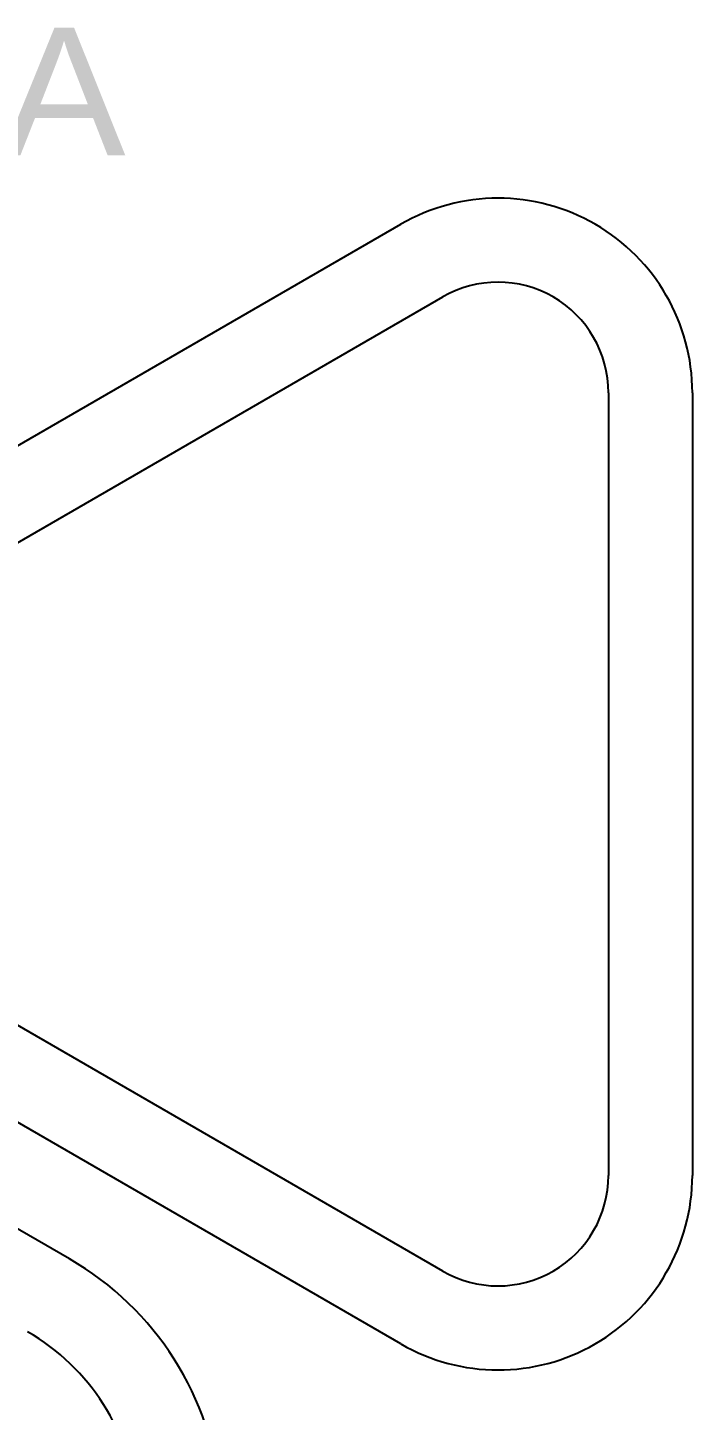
# Model space of a CAD drawing. Header units: centimetres. Extents: x 394264 to 551709, y 50011 to 59011.
# Drawn here: x 526077.3 to 526137.5, y 53814.8 to 53939.9 of the extents above; entities that cross this region are included whole.
import ezdxf

# ---------------------------------------------------------------- set-up
doc = ezdxf.new("R2010")
doc.units = ezdxf.units.CM
for name, color, linetype, lineweight in [('-M-YNGN-ZON3', 6, 'SP', 30), ('0-KRCN-DETAY-YAZI', 71, 'Continuous', 35), ('0-KRCN-YNG-CIHAZ', 4, 'Continuous', 30)]:
    doc.layers.add(name, color=color, linetype=linetype, lineweight=lineweight)
doc.styles.add('CIZGI', font='tahoma.ttf', dxfattribs={"width": 0.8, "oblique": 20})
doc.styles.add('ROMAND', font='arial.ttf', dxfattribs={"height": 0.5})
doc.linetypes.add('SP', pattern='A,2,-0.1,["SP",CIZGI,S=0.14,R=0.2,X=0,Y=-0.07],-0.255', length=2.355)

# ---------------------------------------------------------------- blocks, each defined once
blk = doc.blocks.new('A$C66BCA59E')
at = {"layer": '0-KRCN-YNG-CIHAZ', "color": 31, "linetype": 'Continuous', "lineweight": -3}
for p, q in [((1394.59, -936.92, 3086.98), (1439.19, -911.17, 3086.98)), ((1398.34, -943.53, 3086.98), (1442.99, -917.75, 3086.98)), ((1457.99, -926.41, 2862.27), (1457.99, -997.22, 2862.27)), ((1465.59, -926.41, 2862.27), (1465.59, -997.22, 2862.27)), ((1442.99, -1005.88, 3086.98), (1373.49, -965.75, 3086.98)), ((1439.19, -1012.46, 3086.98), (1365.89, -970.14, 3086.98)), ((1409.19, -1004.78, 3086.98), (1357.55, -974.96, 3086.98))]:
    blk.add_line(p, q, dxfattribs=at)
for centre, radius, start, end in [((1447.99, -926.41, 3086.98), 17.6, 0, 120), ((1447.99, -926.41, 3086.98), 10, 0, 120), ((1447.99, -997.22, 3086.98), 17.6, 240, 0), ((1447.99, -997.22, 2862.27), 10, 240, 0), ((1395.39, -1028.68, 3086.98), 27.6, 310, 60), ((1395.39, -1028.68, 3086.98), 20, 310, 60)]:
    blk.add_arc(centre, radius, start, end, dxfattribs=at)
at = {"layer": '0-KRCN-DETAY-YAZI', "extrusion": (0, 0.816497, 0.57735), "style": 'ROMAND', "width": 0.6}
blk.add_text('VANA', height=20, rotation=180, dxfattribs=at).set_placement((-1368.62, 1898.67, 234.25))

msp = doc.modelspace()

# ---------------------------------------------------------------- block references
at = {"layer": '-M-YNGN-ZON3'}
msp.add_blockref('A$C66BCA59E', (524671.91, 54833.28, -2010.95), dxfattribs=at)

doc.saveas('drawing.dxf')
